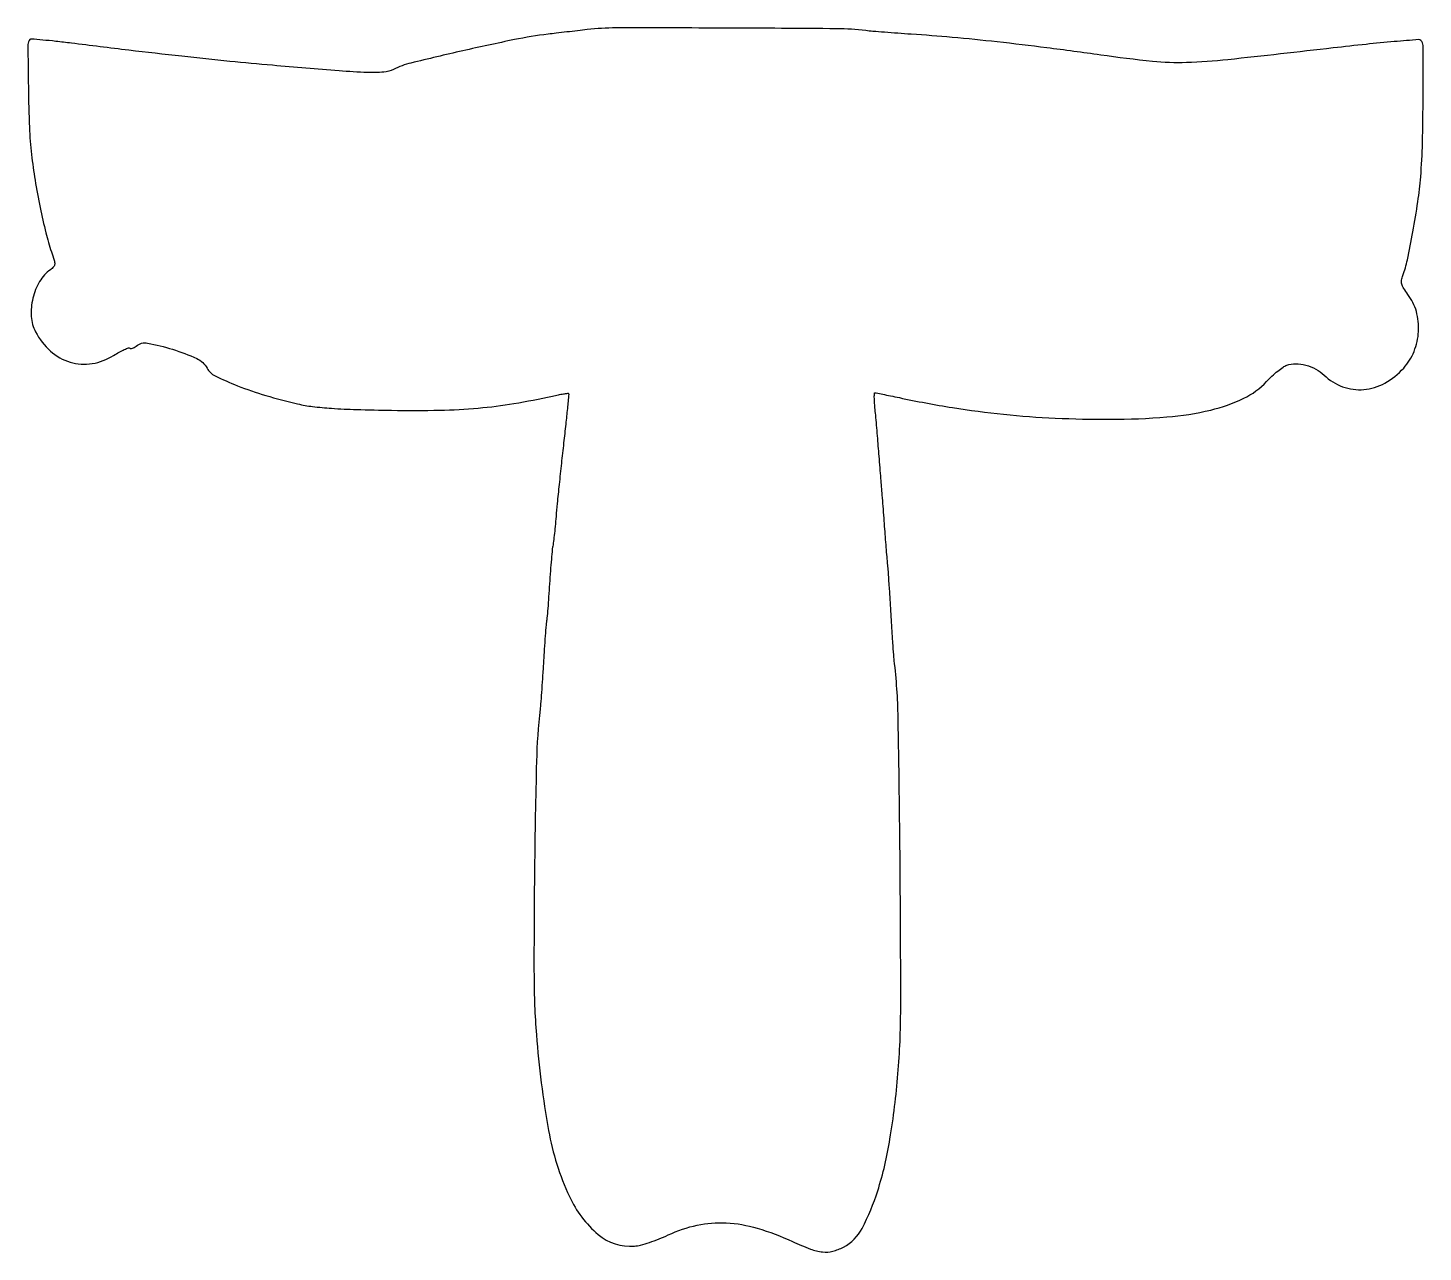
# Model space of a CAD drawing. Extents: x 1 to 446, y 1 to 392.
import ezdxf

# ---------------------------------------------------------------- set-up
doc = ezdxf.new("R2010")
doc.units = 0

msp = doc.modelspace()

# ---------------------------------------------------------------- linework, layer by layer
msp.add_lwpolyline([(179.5, 390.993861, 0.000268), (176.418528, 390.634106, 0.000187), (172.940625, 390.224858, 0.000189), (169.60446, 389.829749, 0.000391), (167, 389.518238, 0.020241), (156.236358, 387.777907, 0.005803), (139.720804, 384.216619, 0.0038), (123.184926, 380.31718, 0.056939), (117.632848, 378.271991, -0.098441), (114.483683, 377.398924, -0.027031), (109.31281, 377.294731, -0.011672), (100.242174, 377.814533, -0.001218), (79, 379.582176, -0.003528), (65.309523, 380.852384, -0.002494), (49.951391, 382.464117, -0.002276), (33.058853, 384.399985, -0.001774), (14.71757, 386.652551, 0.003778), (9.784023, 387.238402, 0.006007), (5.553213, 387.65703, 0.001817), (1.898636, 387.960988, 0.219619), (1.469556, 387.802889, 0.200871), (0.835598, 386.255923, 0.001577), (0.98203, 372.557199, 0.00613), (1.317191, 359.720361, 0.018965), (1.978031, 351.074815, 0.012354), (3.118391, 342.918976, 0.009816), (4.739002, 334.174861, 0.009993), (6.574654, 326.075374, 0.022697), (8.358679, 320.058449, -0.009756), (9.24733, 317.32308, -0.08811), (9.395891, 316.078886, -0.16767), (9.040923, 315.2133, -0.059661), (8.031049, 314.309194, 0.107922), (4.580473, 310.566217, 0.073994), (2.419133, 305.186853, 0.073758), (1.913282, 299.392176, 0.105619), (3.28768, 294.438281, 0.089931), (8.036427, 288.325498, 0.109963), (14.33221, 284.788158, 0.113767), (21.363403, 284.321329, 0.101575), (28.215709, 286.921844, -0.013381), (30.022353, 288.000908, -0.020989), (31.635369, 288.81962, -0.016363), (32.958842, 289.371373, -0.295057), (33.387323, 289.279343, 0.207292), (33.710304, 289.151611, 0.070265), (34.219021, 289.24024, 0.055671), (34.820255, 289.511636, 0.039391), (35.426151, 289.938711, -0.223333), (39.058891, 290.878967, -0.028968), (47.043885, 288.890135, -0.030843), (54.801629, 285.937352, -0.164983), (58.060577, 282.88681, 0.157496), (60.612905, 280.42684, 0.01963), (67.750217, 277.279709, 0.021519), (76.799943, 274.149497, 0.016118), (87, 271.460687, 0.025948), (91.775469, 270.623108, 0.013393), (97.814878, 270.047892, 0.009719), (105.815916, 269.657648, 0.003683), (117, 269.412315, 0.008841), (132.375443, 269.460215, 0.016929), (144.697066, 270.1343, 0.018776), (156.063203, 271.574703, 0.014297), (168.382694, 273.972041, -0.00613), (170.271076, 274.371629, -0.009709), (171.899221, 274.662607, -0.00413), (173.277713, 274.869782, -0.262514), (173.497301, 274.783973, -0.197636), (173.57581, 274.525218, -0.00037), (173.141147, 270.030292, -0.002564), (172.621105, 264.963001, -0.001576), (171.959196, 259, 0.001368), (171.232607, 252.479042, 0.001222), (170.51312, 245.703125, 0.001225), (169.896347, 239.610798, 0.003808), (169.52194, 235.5, -0.00275), (169.239689, 232.326697, -0.003525), (168.943261, 229.409375, -0.002725), (168.664396, 226.968643, -0.03), (168.488941, 226, 0.036123), (168.316775, 224.97841, 0.002146), (168.033596, 221.85625, 0.003222), (167.736021, 218.131256, 0.00237), (167.452452, 214, -0.001717), (167.174076, 209.865317, -0.002322), (166.892246, 206.129736, -0.001563), (166.631432, 202.997346, -0.025462), (166.487238, 201.952293, 0.026977), (166.343032, 200.883252, 0.00134), (166.068653, 197.348239, 0.002159), (165.771883, 193.143557, 0.001559), (165.475802, 188.452293, -0.001075), (165.180019, 183.692502, -0.001344), (164.884153, 179.276611, -0.001081), (164.617851, 175.57154, -0.010432), (164.468458, 174, 0.022674), (163.287875, 157.234167, 0.003279), (162.657199, 122.965426, 0.003517), (162.492362, 88.687969, 0.018795), (163.236735, 70, 0.024766), (167.137844, 39.427931, 0.064618), (173.790403, 18.333403, 0.107961), (183.000185, 6.209506, 0.200292), (194.568939, 2.494598, 0.044004), (196.541438, 2.838449, 0.014608), (199.357159, 3.67794, 0.014416), (202.438451, 4.795013, 0.015909), (205.349049, 6.054662, -0.057188), (214.609758, 9.185404, -0.066065), (223.890598, 9.927718, -0.059446), (233.813669, 8.215394, -0.035515), (245.033294, 3.984235, 0.017712), (250.795662, 1.573657, 0.062988), (254.680297, 0.643677, 0.088983), (257.923164, 0.865614, 0.061469), (261.363297, 2.194431, 0.149858), (267.294861, 8.167665, 0.044979), (272.276855, 20.13432, 0.035971), (276.200546, 36.691277, 0.019425), (278.750473, 57.5, 0.020608), (279.622735, 78.316262, 0.002433), (279.428244, 124.652242, 0.002185), (278.801765, 171.291238, 0.025236), (277.553781, 189.544833, -0.011103), (277.38016, 191.338053, -0.001456), (277.107023, 195.15692, -0.001692), (276.811556, 199.688864, -0.001416), (276.527915, 204.5, 0.001253), (276.243522, 209.350908, 0.001419), (275.945827, 214.003125, 0.001291), (275.671372, 217.95592, 0.007836), (275.491901, 220, -0.004199), (275.31452, 221.864516, -0.001135), (275.064977, 224.821875, -0.001149), (274.79702, 228.180471, -0.001191), (274.547808, 231.5, 0.000561), (274.292042, 234.965351, 0.000425), (274.004021, 238.765625, 0.00043), (273.727635, 242.331441, 0.001003), (273.513099, 245, -0.000419), (273.298015, 247.636808, -0.00019), (273.020775, 251.0875, -0.000188), (272.731179, 254.726506, -0.000259), (272.473615, 258, 0.001314), (272.21347, 261.219377, 0.001046), (271.916341, 264.692187, 0.001057), (271.627512, 267.908628, 0.002661), (271.399698, 270.25, -0.009359), (271.247076, 272.071402, -0.015744), (271.195851, 273.604688, -0.009633), (271.217165, 274.832784, -0.403529), (271.390619, 275, -0.048437), (271.747126, 274.965383, -0.000674), (273.877542, 274.544728, -0.001883), (276.346417, 274.044111, -0.001238), (279.184624, 273.450137, 0.012324), (296.178423, 270.285222, 0.014301), (312.486064, 268.138568, 0.01422), (328.971226, 266.919013, 0.011921), (346.5, 266.540906, 0.019128), (364.651935, 267.276907, 0.039613), (378.653717, 269.507224, 0.052068), (389.169313, 273.241028, 0.094426), (396.5, 278.625581, -0.01818), (398.211687, 280.337477, -0.018075), (400.046426, 281.923947, -0.018255), (401.747535, 283.191308, -0.064644), (402.955919, 283.812278, -0.092015), (405.761289, 284.270976, -0.059737), (409.023867, 283.808634, -0.057497), (412.226804, 282.547968, -0.068086), (414.861642, 280.64375, 0.101946), (420.787627, 276.940203, 0.111281), (427.506264, 276.036282, 0.105081), (434.263369, 278.106579, 0.082532), (440.276048, 282.883792, 0.088955), (443.606073, 288.227642, 0.080843), (445.016192, 294.578553, 0.081983), (444.333453, 300.968335, 0.09568), (441.623145, 306.427436, -0.020804), (440.27776, 308.352382, -0.07612), (439.677374, 309.709725, -0.101863), (439.600083, 310.965295, -0.055501), (439.987371, 312.466784, 0.038119), (441.455369, 317.438354, 0.007829), (443.23166, 326.419533, 0.008756), (444.801852, 336.021728, 0.015468), (445.712459, 344, 0.014732), (446.287502, 354.788967, 0.005577), (446.478211, 369.882394, 0.001281), (446.460883, 385.914392, 0.19801), (445.776988, 387.556593, 0.220403), (445.096626, 387.805991, 0.000988), (437.253746, 387.141767, 0.004396), (428.286147, 386.284939, 0.00273), (417.776988, 385.129473, -0.001678), (384.118798, 381.357111, -0.019407), (370.871161, 380.435614, -0.03331), (360.067949, 380.824241, -0.009647), (343.5, 382.853057, 0.003429), (326.274609, 385.180142, 0.004455), (310.460305, 387.06319, 0.004882), (296.03145, 388.508573, 0.00666), (283, 389.510782, -0.001992), (278.686718, 389.802027, -0.00204), (274.409375, 390.125515, -0.001975), (270.698481, 390.436151, -0.008554), (268.5, 390.666895, 0.028458), (259.19618, 391.270457, 0.001052), (223.971368, 391.473974, 0.001042), (188.71941, 391.530016, 0.028806)], format="xyb", close=True)

doc.saveas('drawing.dxf')
